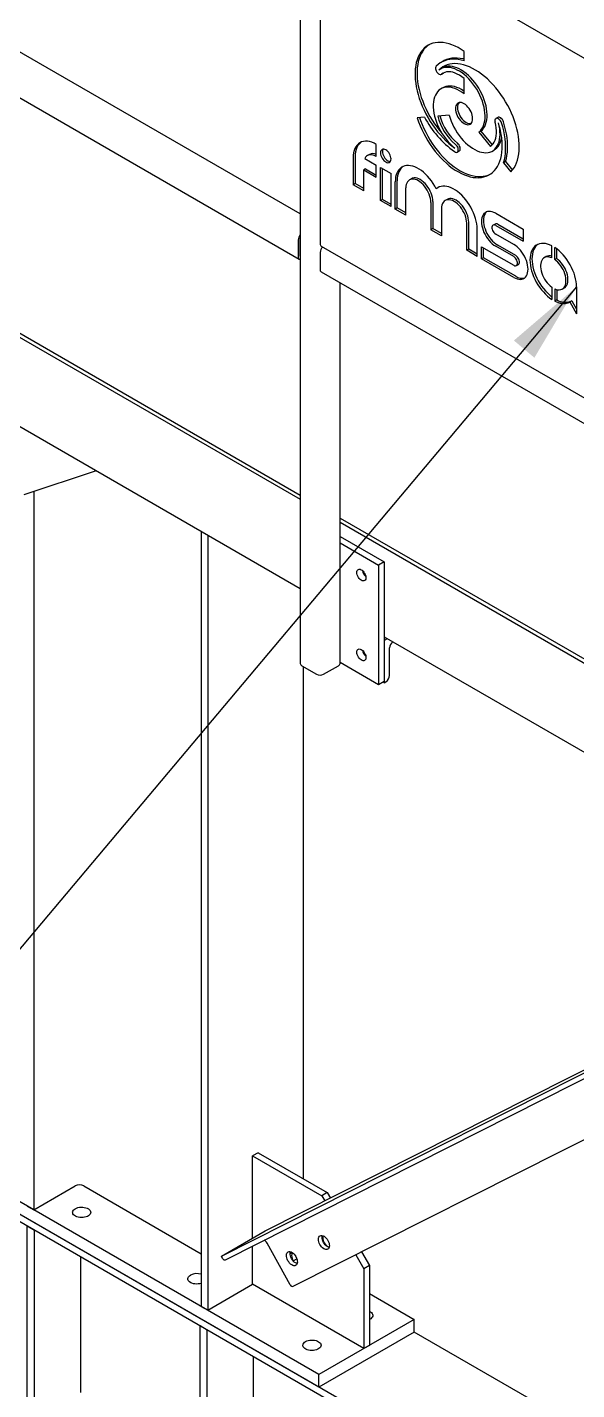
# Model space of a CAD drawing. Header units: millimetres. Extents: x 1293 to 41893, y 1011 to 26911.
# Drawn here: x 34854 to 35529, y 11102 to 12776 of the extents above; entities that cross this region are included whole.
import ezdxf

# ---------------------------------------------------------------- set-up
doc = ezdxf.new("R2010")
doc.units = ezdxf.units.MM
doc.header["$LTSCALE"] = 50
doc.layers.add('CAPA_1', color=7, linetype='Continuous')
doc.layers.add('PASILLOS', color=2, linetype='Continuous')
doc.dimstyles.new('SLDDIMSTYLE4', dxfattribs={"dimtxt": 0.18, "dimasz": 100, "dimexe": 0, "dimexo": 0.0625, "dimgap": 0, "dimtad": 0, "dimtih": 1, "dimtoh": 1, "dimdec": 0, "dimrnd": 1e-09, "dimzin": 0, "dimdsep": 46, "dimtxsty": 'Standard', "dimsah": 1, "dimcen": 0.09, "dimadec": 0, "dimazin": 0, "dimtfac": 100, "dimtdec": 0, "dimtofl": 0, "dimtmove": 0, "dimatfit": 3, "dimfxl": 1, "dimfrac": 2, "dimtolj": 1, "dimtzin": 0, "dimarcsym": 0})

msp = doc.modelspace()

# ---------------------------------------------------------------- linework, layer by layer
at = {"color": 7, "linetype": 'Continuous', "lineweight": 25}
for p, q in [((35748.2901012, 10795.6161414), (31549.3328066, 13219.6225911)), ((35743.9927137, 10788.9713103), (31549.3328066, 13210.496931)), ((34861.6359302, 12205.614882), (34861.6359302, 11323.0258016)), ((35067.4634005, 12156.695663), (35067.4634005, 11204.2041322)), ((35075.3660259, 12152.1335745), (35075.3660259, 11199.6420437)), ((35192.4685657, 11990.673272), (35192.4685657, 11361.3528285)), ((35092.1437565, 11266.0363292), (35901.7798113, 11675.0550511)), ((35097.3558795, 11261.7206747), (35908.1991295, 11671.3492576)), ((35146.0252932, 11297.1414782), (35898.1909809, 11677.1268388)), ((35180.5262054, 11229.1220904), (35968.4673463, 11627.180794)), ((35212.0370387, 11120.7435474), (34717.0622919, 11406.4863865)), ((35212.0370387, 11105.1884449), (34717.0622919, 11390.931284)), ((35137.2848918, 11393.2096854), (35130.5496997, 11389.3215417)), ((35130.5496997, 11288.2076083), (35130.5496997, 11389.3215417)), ((35130.5496997, 11389.3215417), (35215.4025135, 11340.337055)), ((35137.2848918, 11393.2096854), (35222.1377056, 11344.2251987)), ((34861.6359302, 11323.0258016), (34912.4641798, 11352.3683256)), ((34923.2404872, 11352.3683256), (35067.4634005, 11269.1102099)), ((35222.1377056, 11344.2251987), (35215.4025135, 11340.337055)), ((35215.4025135, 11340.337055), (35219.0440605, 11334.0297105)), ((35222.1377056, 11344.2251987), (35225.9963071, 11337.5419047)), ((34853.7333048, 11327.5878902), (34861.6359302, 11323.0258016)), ((34862.7574015, 11297.6976274), (34853.7771454, 11302.8818189)), ((34853.7771454, 11065.1998532), (34853.7771454, 11302.8818189)), ((34862.7574015, 11060.0156617), (34862.7574015, 11297.6976274)), ((35092.1437565, 11266.0363292), (35146.0252932, 11297.1414782)), ((35130.5496997, 11231.4989005), (35130.5496997, 11278.4898068)), ((35176.8494877, 11230.6599431), (35148.4444892, 11282.0492748)), ((35179.1352543, 11270.5549805), (35176.5380272, 11269.0551458)), ((35257.2379418, 11267.8759677), (35267.2207126, 11250.5853016)), ((35264.1901885, 11271.3881619), (35273.9559047, 11254.4734453)), ((34918.9738049, 11265.2445886), (34918.9738049, 11098.6907416)), ((35093.6791618, 11263.2585275), (35092.1437565, 11266.0363292)), ((35180.4378129, 11260.2986953), (35184.8494812, 11262.8454971)), ((35273.9559047, 11254.4734453), (35267.2207126, 11250.5853016)), ((35267.2207126, 11250.5853016), (35267.2207126, 11152.6004042)), ((35273.9559047, 11254.4734453), (35273.9559047, 11156.4885478)), ((35075.3660259, 11199.6420437), (35130.5496997, 11231.4989005)), ((35267.2207126, 11152.6004042), (35130.5496997, 11231.4989005)), ((35273.9559047, 11220.2022615), (35329.1395786, 11188.3454047)), ((35067.4634005, 11204.2041322), (35075.3660259, 11199.6420437)), ((35329.1395786, 11188.3454047), (35212.0370387, 11120.7435474)), ((35329.1395786, 11172.7903022), (35329.1395786, 11188.3454047)), ((35074.8894359, 11175.2364107), (35065.9091798, 11180.4206022)), ((35065.9091798, 10942.7386365), (35065.9091798, 11180.4206022)), ((35074.8894359, 10937.554445), (35074.8894359, 11175.2364107)), ((35329.1395786, 11172.7903022), (35212.0370387, 11105.1884449)), ((35811.9592217, 10894.064455), (35329.1395786, 11172.7903022)), ((35273.9559047, 11156.4885478), (35267.2207126, 11152.6004042)), ((35131.1058392, 11142.7833718), (35131.1058392, 10976.2295248)), ((35212.0370387, 11105.1884449), (35212.0370387, 11120.7435474))]:
    msp.add_line(p, q, dxfattribs=at)
at = {"color": 7, "linetype": 'Continuous', "lineweight": 25, "flags": 128}
for points in [[(34912.7127279, 11324.4032862), (34914.2420555, 11325.1403521), (34915.9747831, 11325.707932), (34917.8552192, 11326.0877833), (34919.8229251, 11326.2676973), (34921.8146572, 11326.2418915), (34923.7663995, 11326.0111952), (34925.6154214, 11325.5830233), (34927.3022938, 11324.9711374), (34928.7727993, 11324.1952042), (34929.9796746, 11323.2801628), (34930.8841298, 11322.2554233), (34931.4570948, 11321.1539218), (34931.6801542, 11320.0110613), (34931.5461386, 11318.8635744), (34931.0593555, 11317.7483422), (34930.2354503, 11316.7012093), (34929.1009041, 11315.7558313), (34927.6921822, 11314.9425934), (34926.054562, 11314.2876339), (34924.240678, 11313.8120035), (34922.30883, 11313.5309896), (34920.321109, 11313.4536241), (34918.3414021, 11313.5823935), (34916.4333387, 11313.9131592), (34914.6582455, 11314.43529), (34913.0731755, 11315.1320043), (34911.7290742, 11315.9809091), (34910.669142, 11316.9547198), (34909.927446, 11318.0221374), (34909.527825, 11319.1488543), (34909.4831232, 11320.2986567), (34909.7947772, 11321.4345892), (34910.4527702, 11322.5201418), (34911.4359539, 11323.5204242), (34912.7127279, 11324.4032862)], [(35222.6901443, 11274.5233718), (35221.6429992, 11274.1992031), (35220.459081, 11274.2077401), (35219.1838871, 11274.5486548), (35217.8664223, 11275.2088459), (35216.5573162, 11276.1629427), (35215.3068769, 11277.3742798), (35214.1631581, 11278.7963063), (35213.1701124, 11280.3743743), (35212.3659018, 11282.0478396), (35211.7814318, 11283.752392), (35211.4391632, 11285.4225264), (35211.3522492, 11286.9940605), (35211.5240298, 11288.406601), (35211.9479037, 11289.605865), (35212.6075815, 11290.5457653), (35213.4777123, 11291.1901821), (35214.5248574, 11291.5143508), (35215.7087756, 11291.5058138), (35216.9839695, 11291.1648991), (35218.3014343, 11290.504708), (35219.6105404, 11289.5506112), (35220.8609797, 11288.339274), (35222.0046984, 11286.9172476), (35222.9977442, 11285.3391796), (35223.8019548, 11283.6657142), (35224.3864248, 11281.9611619), (35224.7286934, 11280.2910275), (35224.8156074, 11278.7194934), (35224.6438268, 11277.3069528), (35224.2199529, 11276.1076889), (35223.5602751, 11275.1677886), (35222.6901443, 11274.5233718)], [(35224.5288787, 11276.87762), (35223.6740151, 11277.1407505), (35222.3565504, 11277.8009417), (35221.0474442, 11278.7550385), (35219.797005, 11279.9663756), (35218.6532862, 11281.388402), (35217.6602404, 11282.96647), (35216.8560299, 11284.6399354), (35216.2715599, 11286.3444878), (35215.9292913, 11288.0146221), (35215.8423772, 11289.5861562), (35216.0141579, 11290.9986968), (35216.129106, 11291.4280297)], [(35216.8804097, 11291.1254102), (35216.6910279, 11290.3875654), (35216.561613, 11288.94495), (35216.6910279, 11287.3529154), (35217.074299, 11285.6726427), (35217.6966976, 11283.9687037), (35218.5343051, 11282.3065799), (35219.5549329, 11280.7501457), (35220.7193587, 11279.3592141), (35221.9828343, 11278.1872378), (35222.8140696, 11277.5779352)], [(35183.379617, 11254.6641505), (35182.332472, 11254.3399818), (35181.1485538, 11254.3485188), (35179.8733598, 11254.6894334), (35178.5558951, 11255.3496246), (35177.2467889, 11256.3037214), (35175.9963496, 11257.5150585), (35174.8526309, 11258.9370849), (35173.8595851, 11260.5151529), (35173.0553746, 11262.1886183), (35172.4709046, 11263.8931707), (35172.1286359, 11265.5633051), (35172.0417219, 11267.1348391), (35172.2135026, 11268.5473797), (35172.6373764, 11269.7466437), (35173.2970543, 11270.686544), (35174.1671851, 11271.3309607), (35175.2143301, 11271.6551294), (35176.3982483, 11271.6465924), (35177.6734423, 11271.3056778), (35178.990907, 11270.6454866), (35180.3000132, 11269.6913898), (35181.5504524, 11268.4800527), (35182.6941712, 11267.0580263), (35183.6872169, 11265.4799583), (35184.4914275, 11263.8064929), (35185.0758975, 11262.1019405), (35185.4181661, 11260.4318062), (35185.5050802, 11258.8602721), (35185.3332995, 11257.4477315), (35184.9094257, 11256.2484675), (35184.2497478, 11255.3085673), (35183.379617, 11254.6641505)], [(35185.2433558, 11257.0127825), (35184.3634879, 11257.2815292), (35183.0460231, 11257.9417203), (35181.736917, 11258.8958171), (35180.4864777, 11260.1071543), (35179.3427589, 11261.5291807), (35178.3497132, 11263.1072487), (35177.5455026, 11264.7807141), (35176.9610326, 11266.4852664), (35176.618764, 11268.1554008), (35176.53185, 11269.7269349), (35176.7036306, 11271.1394755), (35176.7924193, 11271.4818618)], [(35179.3692606, 11270.3185271), (35178.974299, 11269.6235108), (35178.5910279, 11268.3857534), (35178.461613, 11266.9431381), (35178.5910279, 11265.3511035), (35178.974299, 11263.6708307), (35179.5966976, 11261.9668918), (35180.4343051, 11260.3047679), (35180.8010678, 11259.6998778)], [(35067.4634005, 11232.6427285), (35065.6620343, 11232.1711924), (35063.7301862, 11231.8901784), (35061.7424652, 11231.8128129), (35059.7627583, 11231.9415823), (35057.8546949, 11232.272348), (35056.0796018, 11232.7944788), (35054.4945318, 11233.4911931), (35053.1504304, 11234.3400979), (35052.0904982, 11235.3139086), (35051.3488023, 11236.3813262), (35050.9491813, 11237.5080431), (35050.9044794, 11238.6578455), (35051.2161334, 11239.793778), (35051.8741265, 11240.8793306), (35052.8573101, 11241.879613), (35054.1340841, 11242.762475)], [(35273.9559047, 11198.3510547), (35275.2551221, 11197.6519469), (35276.4619974, 11196.7369055), (35277.3664526, 11195.712166), (35277.9394176, 11194.6106644), (35278.162477, 11193.467804), (35278.0284614, 11192.3203171), (35277.5416783, 11191.2050849), (35276.7177731, 11190.157952), (35275.5832269, 11189.212574), (35274.174505, 11188.3993361), (35273.9559047, 11188.2966679)], [(35195.5554403, 11161.1216639), (35197.084768, 11161.8587298), (35198.8174956, 11162.4263096), (35200.6979317, 11162.8061609), (35202.6656376, 11162.986075), (35204.6573697, 11162.9602691), (35206.609112, 11162.7295728), (35208.4581339, 11162.3014009), (35210.1450063, 11161.6895151), (35211.6155118, 11160.9135819), (35212.8223871, 11159.9985404), (35213.7268422, 11158.9738009), (35214.2998073, 11157.8722994), (35214.5228667, 11156.7294389), (35214.3888511, 11155.581952), (35213.9020679, 11154.4667199), (35213.0781628, 11153.4195869), (35211.9436166, 11152.4742089), (35210.5348947, 11151.6609711), (35208.8972745, 11151.0060115), (35207.0833905, 11150.5303812), (35205.1515424, 11150.2493672), (35203.1638214, 11150.1720017), (35201.1841146, 11150.3007711), (35199.2760512, 11150.6315368), (35197.500958, 11151.1536677), (35195.915888, 11151.8503819), (35194.5717866, 11152.6992867), (35193.5118544, 11153.6730974), (35192.7701585, 11154.7405151), (35192.3705375, 11155.8672319), (35192.3258356, 11157.0170343), (35192.6374896, 11158.1529668), (35193.2954827, 11159.2385195), (35194.2786664, 11160.2388018), (35195.5554403, 11161.1216639)]]:
    msp.add_lwpolyline(points, dxfattribs=at)
at = {"color": 7, "linetype": 'Continuous', "lineweight": 25}
for centre, radius, start, end in [((34917.8523335, 11341.9692271), 11.7121069, 62.6096722366, 117.3903277634), ((35140.6002553, 11277.8330307), 8.9055443, 28.2578505906, 61.8821171269), ((35096.3242, 11264.4182202), 2.8880988, 203.6746080219, 290.9294123498), ((35062.062703, 11227.2010661), 17.4648346, 71.9870062475, 116.9990793421), ((35179.494526, 11231.8196359), 2.8880988, 203.6746080216, 290.92941235)]:
    msp.add_arc(centre, radius, start, end, dxfattribs=at)
at = {"layer": 'PASILLOS', "linetype": 'Continuous', "lineweight": 25}
for p, q in [((33781.8285093, 13751.814387), (36620.6340195, 12113.006849)), ((35189.0231554, 12546.7449311), (33807.5060116, 13344.2778023)), ((33783.0907845, 13301.9882445), (35187.7608802, 12491.0894587)), ((33806.2437364, 12999.4816065), (35189.0231554, 12201.2200394)), ((33806.2437364, 12994.297415), (35189.0231554, 12196.0358478)), ((35189.0231554, 12938.0002944), (35189.0231554, 11994.1199429)), ((35213.4388779, 12916.8691131), (35213.4388779, 12510.1207392)), ((33860.4052549, 12853.5154982), (35189.0231554, 12086.5207102)), ((35390.2509334, 12734.7292199), (35390.2509334, 12746.4850105)), ((35363.6035312, 12726.084684), (35361.1880545, 12724.690259)), ((35364.3618531, 12734.3327445), (35361.9463763, 12732.9383195)), ((35362.3202986, 12718.2639353), (35364.7357754, 12719.6583603)), ((35364.7357754, 12719.6583603), (35364.9785568, 12719.8234413)), ((35365.4159785, 12720.1557897), (35364.9785568, 12719.8234413)), ((35390.2509335, 12694.259242), (35390.2509335, 12713.0829942)), ((35364.263828, 12701.7510718), (35361.8483513, 12700.3566468)), ((35341.7172242, 12665.5475718), (35332.8057, 12664.7507473)), ((35371.9729046, 12668.2528856), (35357.9036465, 12666.9948819)), ((35431.7940443, 12665.3008168), (35429.3785675, 12663.9063917)), ((35410.944439, 12648.5439477), (35408.5289623, 12647.1495227)), ((35408.5289623, 12647.1495227), (35422.5166129, 12629.7490182)), ((35410.944439, 12648.5439477), (35424.6550569, 12631.4880694)), ((35282.4365016, 12617.2394216), (35282.4365016, 12632.1493664)), ((35381.9311111, 12622.6457843), (35384.3465878, 12624.0402093)), ((35422.5754756, 12629.7829989), (35422.5166129, 12629.7490182)), ((35422.527741, 12629.7514293), (35422.5166129, 12629.7490182)), ((35424.9714474, 12624.0144178), (35427.3869242, 12625.4088428)), ((35254.0310735, 12615.5964928), (35254.0310735, 12582.4964152)), ((35256.4465503, 12616.9909179), (35256.4465503, 12583.8908402)), ((35268.2930414, 12614.8182064), (35282.4365016, 12606.6533607)), ((35273.8969351, 12619.7186604), (35271.4814583, 12618.3242354)), ((35282.4365016, 12591.7434158), (35282.4365016, 12606.6533607)), ((35441.1737282, 12610.9389994), (35438.7582514, 12609.5445743)), ((35438.7615308, 12609.5567491), (35438.7582514, 12609.5445743)), ((35438.7582514, 12609.5445743), (35447.6961669, 12598.4258925)), ((35441.1770076, 12610.9511741), (35438.7615308, 12609.5567491)), ((35441.1770076, 12610.9511741), (35441.1737282, 12610.9389994)), ((35441.1737282, 12610.9389994), (35449.5563019, 12600.5111574)), ((35269.3579484, 12602.0823539), (35266.9424717, 12600.6879289)), ((35266.9424717, 12575.0428237), (35266.9424717, 12600.6879289)), ((35266.9424717, 12600.6879289), (35282.4365016, 12591.7434158)), ((35269.3579484, 12602.0823539), (35282.4365016, 12594.5322659)), ((35287.6011782, 12603.6718563), (35300.5128698, 12596.2180954)), ((35287.6011782, 12563.1168063), (35287.6011782, 12603.6718563)), ((35290.016655, 12564.5112313), (35290.016655, 12602.2774313)), ((35300.5128698, 12555.6630454), (35300.5128698, 12596.2180954)), ((35325.543408, 12589.9037863), (35323.1279312, 12588.5093612)), ((35256.4465503, 12583.8908402), (35254.0310735, 12582.4964152)), ((35266.9424717, 12575.0428237), (35254.0310735, 12582.4964152)), ((35266.9424717, 12577.8316738), (35256.4465503, 12583.8908402)), ((35305.6775464, 12552.681541), (35305.6775464, 12586.0798175)), ((35308.0930232, 12554.0759661), (35308.0930232, 12587.4742425)), ((35318.589238, 12545.2277801), (35318.589238, 12578.5870742)), ((35358.4479112, 12579.0770744), (35356.0324345, 12577.6826493)), ((35359.1417208, 12579.6152841), (35358.4479112, 12579.0770744)), ((35290.016655, 12564.5112313), (35287.6011782, 12563.1168063)), ((35300.5128698, 12555.6630454), (35287.6011782, 12563.1168063)), ((35300.5128698, 12558.4518955), (35290.016655, 12564.5112313)), ((35349.5764664, 12560.7375105), (35349.5764664, 12527.3392339)), ((35351.9919431, 12562.1319355), (35351.9919431, 12528.733659)), ((35369.4423279, 12564.5614792), (35367.0268512, 12563.1670541)), ((35308.0930232, 12554.0759661), (35305.6775464, 12552.681541)), ((35318.589238, 12545.2277801), (35305.6775464, 12552.681541)), ((35318.589238, 12548.0166302), (35308.0930232, 12554.0759661)), ((35362.4884025, 12553.2836084), (35362.4884025, 12519.8853319)), ((35429.0796204, 12547.4940959), (35462.6168945, 12528.1334396)), ((35351.9919431, 12528.733659), (35349.5764664, 12527.3392339)), ((35362.4884025, 12519.8853319), (35349.5764664, 12527.3392339)), ((35362.4884025, 12522.674182), (35351.9919431, 12528.733659)), ((35393.4756309, 12501.9967857), (35393.4756309, 12535.3560798)), ((35395.8911077, 12503.3912108), (35395.8911077, 12536.7505048)), ((35406.3873225, 12494.5430248), (35406.3873225, 12527.9413013)), ((35428.2314072, 12534.3017602), (35425.8159305, 12532.9073351)), ((35429.0796204, 12532.584151), (35462.6168945, 12513.2234947)), ((35431.4950972, 12533.978576), (35462.6168945, 12516.0123449)), ((35462.6168945, 12528.1334396), (35462.6168945, 12513.2234947)), ((35186.4981096, 12515.03542), (35186.4981096, 12493.8804807)), ((35188.653371, 12516.279626), (35188.653371, 12495.1246866)), ((35214.8541091, 12506.9927435), (35568.4074997, 12302.8907155)), ((35411.5519991, 12506.4714653), (35451.2231715, 12483.569785)), ((35411.5519991, 12491.5615205), (35411.5519991, 12506.4714653)), ((35451.2231715, 12509.1403405), (35429.0796204, 12521.9235404)), ((35451.2231715, 12494.2303956), (35429.0796204, 12507.0135955)), ((35453.6386483, 12495.6248206), (35431.4950972, 12508.4080206)), ((35497.9974811, 12492.6288234), (35497.9974811, 12507.5958819)), ((35213.4388779, 12499.4828455), (35213.4388779, 12478.3279061)), ((35395.8911077, 12503.3912108), (35393.4756309, 12501.9967857)), ((35406.3873225, 12494.5430248), (35393.4756309, 12501.9967857)), ((35406.3873225, 12497.3318749), (35395.8911077, 12503.3912108)), ((35413.9674759, 12492.9559455), (35411.5519991, 12491.5615205)), ((35451.2231715, 12468.6598401), (35411.5519991, 12491.5615205)), ((35413.9674759, 12492.9559455), (35413.9674759, 12505.0770403)), ((35453.6386483, 12470.0542652), (35413.9674759, 12492.9559455)), ((35491.1193553, 12494.2087346), (35488.7038786, 12492.8143095)), ((35501.5612993, 12490.571475), (35501.5612993, 12505.5385334)), ((35503.9767761, 12491.9659), (35501.5612993, 12490.571475)), ((35503.9767761, 12491.9659), (35503.9767761, 12503.8504466)), ((35214.7016486, 12475.5368842), (36394.3287032, 11794.5526807)), ((35454.4868615, 12483.2466009), (35456.9023382, 12484.6410259)), ((35237.8546004, 11994.1199429), (35237.8546004, 12462.1709696)), ((35497.9974811, 12456.6862887), (35497.9974811, 12441.7192303)), ((35510.8549019, 12454.4434542), (35513.2703786, 12455.8378793)), ((35528.3588763, 12457.1302957), (35528.3588763, 12424.1303277)), ((35501.5612993, 12454.6289403), (35501.5612993, 12439.6618819)), ((35503.9767761, 12441.0563069), (35501.5612993, 12439.6618819)), ((35503.9767761, 12453.7785845), (35503.9767761, 12441.0563069)), ((35520.3558388, 12439.056687), (35517.940362, 12437.662262)), ((35522.3977837, 12440.0333966), (35519.9823069, 12438.6389715)), ((35522.3977837, 12440.0333966), (35528.3588763, 12429.7084813)), ((35519.9823069, 12438.6389715), (35528.3588763, 12424.1303277)), ((34938.537075, 12231.1232465), (34849.4001544, 12201.5562346)), ((35237.8546004, 12173.0302462), (36258.1687195, 11584.0154428)), ((35237.8546004, 12167.8460547), (36255.7274189, 11580.2405841)), ((35237.8546004, 12150.3312543), (35292.016119, 12119.0644751)), ((35237.8546004, 12142.554967), (35285.2809269, 12115.1763315)), ((35292.016119, 12119.0644751), (35285.2809269, 12115.1763315)), ((35285.2809269, 12115.1763315), (35285.2809269, 11968.1989854)), ((35292.016119, 12119.0644751), (35292.016119, 11972.087129)), ((35292.016119, 12027.0641379), (36204.1553706, 11500.4973563)), ((35295.9593549, 12024.7877563), (35292.016119, 12022.5113746)), ((35298.7488422, 11979.7327856), (35298.7488422, 12013.4355076)), ((35190.8086325, 11991.631531), (35209.128355, 11981.0557803)), ((35217.7494009, 11981.0557803), (35236.0691234, 11991.631531)), ((35285.2809269, 11968.1989854), (35237.8546004, 11995.5776209)), ((35292.016119, 11972.087129), (35285.2809269, 11968.1989854)), ((35292.0136501, 11970.6596078), (35290.778481, 11971.3726558)), ((35292.0136501, 11972.0857038), (35292.0136501, 11970.6596078)), ((35292.0136501, 11970.6596078), (35294.2587142, 11971.9556557))]:
    msp.add_line(p, q, dxfattribs=at)
at = {"layer": 'PASILLOS', "linetype": 'Continuous', "lineweight": 25, "flags": 128}
for points in [[(35390.2509334, 12746.4850105), (35386.5335049, 12748.9307552), (35382.8070302, 12751.0880757), (35379.088884, 12752.9469138), (35375.3964018, 12754.4986027), (35371.7467998, 12755.7359076), (35368.1570942, 12756.6530597), (35364.6440217, 12757.2457828), (35361.2239619, 12757.5113133), (35357.9128608, 12757.4484132), (35354.7261562, 12757.0573759), (35351.678706, 12756.3400244), (35348.7847188, 12755.2997034), (35346.0576878, 12753.9412634), (35343.5103275, 12752.271038), (35341.1545151, 12750.2968146), (35339.0012343, 12748.027798), (35337.0605247, 12745.4745673), (35335.3414349, 12742.6490269), (35333.85198, 12739.5643507), (35332.5991045, 12736.234921), (35331.58865, 12732.6762611), (35330.8253276, 12728.9049631), (35330.3126964, 12724.9386105), (35330.0531463, 12720.7956962), (35330.0478876, 12716.4955366), (35330.2969448, 12712.0581809), (35330.7991567, 12707.504318), (35331.5521817, 12702.8551803), (35332.5525088, 12698.1324441), (35333.7954742, 12693.3581291), (35335.2752824, 12688.5544952), (35336.985034, 12683.7439392), (35338.9167573, 12678.9488902), (35341.0614458, 12674.1917049), (35343.4090998, 12669.4945635), (35345.9487736, 12664.8793663), (35348.6686259, 12660.3676313), (35351.5559757, 12655.9803945), (35354.5973608, 12651.7381111), (35357.7786007, 12647.6605606), (35361.0848632, 12643.7667544), (35364.5007328, 12640.0748473), (35368.0102832, 12636.6020527), (35371.5971513, 12633.3645622), (35375.2446135, 12630.3774706), (35378.9356635, 12627.6547051)], [(35347.2329659, 12754.5761679), (35345.9258043, 12753.6654631), (35343.5699918, 12751.6912397), (35341.416711, 12749.4222231), (35339.4760015, 12746.8689924), (35337.7569116, 12744.0434519), (35336.2674567, 12740.9587758), (35335.0145813, 12737.6293461), (35334.0041268, 12734.0706862), (35333.2408044, 12730.2993881), (35332.7281731, 12726.3330355), (35332.4686231, 12722.1901213), (35332.4633644, 12717.8899617), (35332.7124216, 12713.4526059), (35333.2146335, 12708.8987431), (35333.9676584, 12704.2496054), (35334.9679856, 12699.5268692), (35336.2109509, 12694.7525541), (35337.6907592, 12689.9489202), (35339.4005108, 12685.1383643), (35341.3322341, 12680.3433153), (35343.4769225, 12675.58613), (35345.8245766, 12670.8889886), (35348.3642503, 12666.2737913), (35351.0841027, 12661.7620564), (35353.9714525, 12657.3748196), (35357.0128375, 12653.1325361), (35360.1940775, 12649.0549857), (35363.3363315, 12645.3466456)], [(35355.9214059, 12728.2639065), (35355.4059151, 12727.4708031), (35355.1460959, 12726.4150023), (35355.1588463, 12725.1651708), (35355.4433371, 12723.802595), (35355.9810657, 12722.4158937), (35356.7370593, 12721.0952548), (35357.6621499, 12719.9265697), (35358.6961716, 12718.985847), (35359.771874, 12718.3342693), (35360.8192959, 12718.0142137), (35361.7703153, 12718.0464959), (35362.56308, 12718.4290162)], [(35390.2509334, 12734.7292199), (35386.5546515, 12735.7270047), (35382.9301597, 12736.4082122), (35379.3927983, 12736.7699591), (35375.9575389, 12736.8107144), (35372.638921, 12736.5303056), (35369.4509904, 12735.9299195), (35366.4072397, 12735.0120972), (35363.5205513, 12733.7807233), (35360.8031429, 12732.2410095), (35358.2665158, 12730.3994725), (35355.9214059, 12728.2639065)], [(35447.6961669, 12598.4258925), (35449.7796581, 12600.7908892), (35451.6474496, 12603.4362764), (35453.2908328, 12606.3497201), (35454.7021457, 12609.5176366), (35455.8748079, 12612.9252555), (35456.803352, 12616.556689), (35457.4834487, 12620.3950056), (35457.911927, 12624.4223093), (35458.0867893, 12628.619823), (35458.0072201, 12632.9679759), (35457.6735906, 12637.4464949), (35457.0874561, 12642.0344992), (35456.2515496, 12646.7105973), (35455.1697685, 12651.452987), (35453.8471565, 12656.2395573), (35452.2898802, 12661.0479908), (35450.5052003, 12665.8558685), (35448.501438, 12670.6407737), (35446.2879356, 12675.3803971), (35443.8750134, 12680.0526404), (35441.2739218, 12684.6357193), (35438.4967881, 12689.1082656), (35435.5565606, 12693.449426), (35432.4669481, 12697.6389601), (35429.2423557, 12701.6573343), (35425.897818, 12705.4858132), (35422.4489287, 12709.1065466), (35418.9117682, 12712.5026529), (35415.3028283, 12715.658298), (35411.6389356, 12718.5587688), (35407.9371729, 12721.1905419), (35404.2147994, 12723.5413468), (35400.4891706, 12725.600223), (35396.7776571, 12727.3575711), (35393.0975637, 12728.8051974), (35389.4660486, 12729.9363524), (35385.9000437, 12730.7457623), (35382.4161754, 12731.2296531), (35379.030687, 12731.3857688), (35375.7593633, 12731.2133814), (35372.6174566, 12730.7132947), (35369.619616, 12729.8878403), (35366.7798188, 12728.740867), (35364.1113055, 12727.2777223), (35361.6265178, 12725.5052282), (35359.3370411, 12723.4316488)], [(35408.5289623, 12647.1495227), (35410.2884701, 12648.7761455), (35411.8357792, 12650.6967611), (35413.1584315, 12652.8959059), (35414.2457779, 12655.3558735), (35415.0890636, 12658.0568579), (35415.681499, 12660.9771122), (35416.0183142, 12664.0931244), (35416.0967973, 12667.379806), (35415.9163165, 12670.8106947), (35415.4783248, 12674.3581669), (35414.7863487, 12677.9936606), (35413.8459596, 12681.6879048), (35412.6647289, 12685.4111557), (35411.2521673, 12689.1334358), (35409.6196478, 12692.8247756), (35407.7803146, 12696.4554545), (35405.7489768, 12699.9962404), (35403.5419896, 12703.418625), (35401.1771223, 12706.6950534), (35398.6734156, 12709.7991455), (35396.0510277, 12712.7059092), (35393.3310725, 12715.3919407), (35390.5354497, 12717.8356139), (35387.6866678, 12720.0172536), (35384.8076636, 12721.9192946), (35381.9216171, 12723.5264228), (35379.0517651, 12724.8256985), (35376.221214, 12725.8066608), (35373.4527536, 12726.4614114), (35370.7686741, 12726.7846787), (35368.1905859, 12726.77386), (35365.7392465, 12726.4290424), (35363.4343924, 12725.7530021), (35361.2945811, 12724.7511822), (35359.3370411, 12723.4316488)], [(35366.1562714, 12728.4350808), (35364.0419946, 12726.8996532), (35362.2113515, 12725.2809957)], [(35410.944439, 12648.5439477), (35412.7039469, 12650.1705706), (35414.251256, 12652.0911862), (35415.5739083, 12654.2903309), (35416.6612547, 12656.7502986), (35417.5045404, 12659.451283), (35418.0969758, 12662.3715373), (35418.433791, 12665.4875494), (35418.5122741, 12668.774231), (35418.3317932, 12672.2051197), (35417.8938015, 12675.752592), (35417.2018254, 12679.3880856), (35416.2614363, 12683.0823299), (35415.0802057, 12686.8055807), (35413.6676441, 12690.5278609), (35412.0351246, 12694.2192006), (35410.1957913, 12697.8498795), (35408.1644535, 12701.3906655), (35405.9574663, 12704.8130501), (35403.5925991, 12708.0894784), (35401.0888923, 12711.1935706), (35398.4665044, 12714.1003342), (35395.7465493, 12716.7863658), (35392.9509264, 12719.2300389), (35390.1021446, 12721.4116787), (35387.2231403, 12723.3137197), (35384.3370939, 12724.9208479), (35381.4672419, 12726.2201236), (35378.6366908, 12727.2010858), (35375.8682304, 12727.8558364), (35373.1841508, 12728.1791038), (35370.6060627, 12728.1682851), (35368.1547232, 12727.8234675), (35365.8498692, 12727.1474272), (35363.7100579, 12726.1456073), (35363.6035312, 12726.084684)], [(35390.2509334, 12736.8094513), (35388.9701283, 12737.1214298), (35385.3456365, 12737.8026372), (35381.8082751, 12738.1643841), (35378.3730157, 12738.2051394), (35375.0543978, 12737.9247307), (35371.8664671, 12737.3243446), (35368.8227164, 12736.4065223), (35365.936028, 12735.1751484), (35364.3618531, 12734.3327445)], [(35390.2509335, 12713.0829942), (35387.5052703, 12715.2387296), (35384.7240164, 12717.0960894), (35381.9348815, 12718.6365687), (35379.1656541, 12719.8448194), (35376.4439241, 12720.7088038), (35373.7968084, 12721.2199138), (35371.2506802, 12721.3730572), (35368.830907, 12721.1667083), (35366.5615971, 12720.602923), (35364.4653598, 12719.6873182), (35362.56308, 12718.4290162)], [(35390.2509335, 12694.259242), (35387.3895131, 12696.3495255), (35384.5055792, 12698.1548489), (35381.6223517, 12699.6606769), (35378.7630444, 12700.8548854), (35375.9506789, 12701.7278594), (35373.2078987, 12702.2725702), (35370.5567871, 12702.4846321), (35368.0186892, 12702.3623377), (35365.6140403, 12701.9066717), (35363.3622012, 12701.1213028), (35361.2813025, 12700.0125543), (35359.3880982, 12698.5893533), (35357.6978313, 12696.8631584), (35356.224111, 12694.8478681), (35354.9788027, 12692.5597082), (35353.9719329, 12690.0171017), (35353.2116083, 12687.2405201), (35352.7039506, 12684.2523189), (35352.4530472, 12681.0765572), (35352.4609183, 12677.7388045), (35352.7275003, 12674.2659343), (35353.250647, 12670.6859082), (35354.0261463, 12667.0275505), (35355.0477544, 12663.320316), (35356.3072458, 12659.5940533), (35357.7944799, 12655.878764), (35359.4974823, 12652.2043615), (35361.4025414, 12648.6004298), (35363.4943189, 12645.0959858), (35365.755973, 12641.7192452), (35368.1692941, 12638.4973954), (35370.7148517, 12635.4563769), (35373.3721504, 12632.6206743), (35376.1197951, 12630.0131188), (35378.9356635, 12627.6547051)], [(35390.2509335, 12697.4379661), (35389.8049899, 12697.7439505), (35386.921056, 12699.5492739), (35384.0378284, 12701.0551019), (35381.1785212, 12702.2493105), (35378.3661557, 12703.1222845), (35375.6233755, 12703.6669953), (35372.9722639, 12703.8790572), (35370.434166, 12703.7567628), (35368.0295171, 12703.3010968), (35365.777678, 12702.5157279), (35364.263828, 12701.7510718)], [(35400.7683981, 12663.9025922), (35400.6384753, 12665.8839073), (35400.2519061, 12667.9664416), (35399.618209, 12670.0989161), (35398.7529879, 12672.2288222), (35397.6775472, 12674.3037145), (35396.4183681, 12676.2725024), (35395.0064555, 12678.0867076), (35393.4765755, 12679.7016585), (35391.8663987, 12681.0775896), (35390.2155732, 12682.1806209), (35388.5647477, 12682.9835922), (35386.954571, 12683.4667315), (35385.424691, 12683.6181425), (35384.0127784, 12683.4340968), (35382.7535992, 12682.9191264), (35381.6781586, 12682.0859114), (35380.8129374, 12680.9549683), (35380.1792404, 12679.5541449), (35379.7926712, 12677.9179339), (35379.6627484, 12676.0866244), (35379.7926712, 12674.1053092), (35380.1792404, 12672.0227749), (35380.8129374, 12669.8903004), (35381.6781586, 12667.7603943), (35382.7535992, 12665.685502), (35384.0127784, 12663.7167142), (35385.424691, 12661.9025089), (35386.954571, 12660.287558), (35388.5647477, 12658.9116269), (35390.2155732, 12657.8085956), (35391.8663987, 12657.0056244), (35393.4765755, 12656.522485), (35395.0064555, 12656.3710741), (35396.4183681, 12656.5551197), (35397.6775472, 12657.0700902), (35398.7529879, 12657.9033052), (35399.618209, 12659.0342482), (35400.2519061, 12660.4350716), (35400.6384753, 12662.0712826), (35400.7683981, 12663.9025922)], [(35384.0603062, 12683.4463022), (35383.2284142, 12682.3493934), (35382.5947172, 12680.94857), (35382.2081479, 12679.312359), (35382.0782251, 12677.4810494), (35382.2081479, 12675.4997342), (35382.5947172, 12673.4171999), (35383.2284142, 12671.2847255), (35384.0936353, 12669.1548194), (35385.169076, 12667.0799271), (35386.4282552, 12665.1111392), (35387.8401678, 12663.296934), (35389.3700478, 12661.6819831), (35390.9802245, 12660.306052), (35392.63105, 12659.2030207), (35394.2818755, 12658.4000494), (35395.8920522, 12657.9169101), (35397.4219322, 12657.7654991), (35398.786317, 12657.9373394)], [(35332.8057, 12664.7507473), (35334.4396374, 12659.940006), (35336.2983206, 12655.1372982), (35338.3730835, 12650.3650164), (35340.6542529, 12645.645411), (35343.1311926, 12641.0004872), (35345.7923542, 12636.4519016), (35348.62533, 12632.020862), (35351.6169114, 12627.7280277), (35354.7531503, 12623.5934141), (35358.019424, 12619.6362985), (35361.4005038, 12615.875131), (35364.8806254, 12612.3274477), (35368.4435629, 12609.0097896), (35372.0727043, 12605.9376252), (35375.7511288, 12603.1252784), (35379.4616859, 12600.5858615), (35383.1870753, 12598.3312145), (35386.9099275, 12596.3718497), (35390.6128848, 12594.7169024), (35394.2786824, 12593.3740889), (35397.8902285, 12592.3496698), (35401.4306846, 12591.6484217), (35404.8835433, 12591.2736139), (35408.2327059, 12591.226994), (35411.462557, 12591.5087794), (35414.5580375, 12592.1176562), (35417.5047149, 12593.0507857), (35420.2888505, 12594.3038171), (35422.8974632, 12595.8709082), (35425.3183905, 12597.7447524), (35427.540345, 12599.9166132), (35429.5529669, 12602.3763642), (35431.3468724, 12605.112537), (35432.9136975, 12608.1123743), (35434.2461369, 12611.3618894), (35435.3379782, 12614.8459316), (35436.1841307, 12618.5482566), (35436.7806492, 12622.4516027), (35437.1247526, 12626.5377704), (35437.2148364, 12630.7877083), (35437.0504806, 12635.1816012), (35436.6324516, 12639.6989626), (35435.9626983, 12644.3187307), (35435.0443435, 12649.0193658), (35433.881669, 12653.7789515), (35432.4800957, 12658.5752964)], [(35335.5895829, 12664.9996683), (35336.8551141, 12661.334431), (35338.7137973, 12656.5317233), (35340.7885603, 12651.7594414), (35343.0697296, 12647.0398361), (35345.5466694, 12642.3949123), (35348.2078309, 12637.8463267), (35351.0408067, 12633.415287), (35354.0323882, 12629.1224528), (35357.168627, 12624.9878391), (35360.4349008, 12621.0307236), (35363.8159806, 12617.269556), (35367.2961022, 12613.7218727), (35370.8590397, 12610.4042147), (35374.4881811, 12607.3320503), (35378.1666056, 12604.5197034), (35381.8771627, 12601.9802866), (35385.6025521, 12599.7256396), (35389.3254043, 12597.7662747), (35393.0283616, 12596.1113275), (35396.6941591, 12594.7685139), (35400.3057053, 12593.7440949), (35403.8461614, 12593.0428467), (35407.2990201, 12592.6680389), (35410.6481827, 12592.621419), (35413.8780338, 12592.9032044), (35416.9735143, 12593.5120813), (35419.9201917, 12594.4452108), (35422.4187073, 12595.5511368)], [(35371.9729046, 12668.2528856), (35373.0748172, 12664.5359793), (35374.4114419, 12660.8100403), (35375.9720172, 12657.1050675), (35377.7439781, 12653.4508913), (35379.7130578, 12649.876933), (35381.8634026, 12646.4119678), (35384.1776991, 12643.0838938), (35386.6373138, 12639.9195066), (35389.2224436, 12636.9442839), (35391.9122744, 12634.1821805), (35394.6851492, 12631.6554354), (35397.5187426, 12629.3843922), (35400.3902401, 12627.3873362), (35403.276522, 12625.6803464), (35406.1543498, 12624.2771665), (35409.0005529, 12623.1890941), (35411.7922153, 12622.4248898), (35414.5068602, 12621.9907064), (35417.1226308, 12621.8900397), (35419.6184665, 12622.1237003), (35421.9742724, 12622.6898068), (35424.1710808, 12623.5838014), (35426.1912043, 12624.7984859), (35428.0183782, 12626.3240807), (35429.637891, 12628.1483024), (35431.0367034, 12630.2564635), (35432.2035529, 12632.6315903), (35433.1290449, 12635.2545597), (35433.8057278, 12638.1042531), (35434.2281533, 12641.1577264), (35434.3929203, 12644.3903949), (35434.2987022, 12647.776231), (35433.9462576, 12651.2879739), (35433.3384241, 12654.8973492), (35432.4800957, 12658.5752964)], [(35422.527741, 12629.7514293), (35424.3285727, 12631.1722942), (35425.9080215, 12632.9160143), (35427.2503513, 12634.9652168), (35428.3421882, 12637.2994854), (35429.1726542, 12639.8955634), (35429.7334754, 12642.7275861), (35430.0190641, 12645.7673378), (35430.0265752, 12648.9845331), (35429.7559337, 12652.347119), (35429.2098361, 12655.8215938), (35428.3937232, 12659.3733409)], [(35436.2148665, 12658.4999582), (35435.6546389, 12659.8842344), (35434.880254, 12661.1940062), (35433.9420761, 12662.344089), (35432.9011223, 12663.259684), (35431.8250939, 12663.881243), (35430.7839732, 12664.1683411), (35429.8454724, 12664.1023062), (35429.0706296, 12663.687433), (35428.5098387, 12662.950704), (35428.1995723, 12661.9400342), (35428.1600094, 12660.7211555), (35428.3937232, 12659.3733409)], [(35438.6303433, 12659.8943832), (35438.0701156, 12661.2786595), (35437.2957307, 12662.5884313), (35436.3575529, 12663.7385141), (35435.3165991, 12664.6541091), (35434.2405706, 12665.2756681), (35433.1994499, 12665.5627662), (35432.2609492, 12665.4967313), (35431.7940443, 12665.3008168)], [(35438.7615308, 12609.5567491), (35439.757693, 12613.2461757), (35440.5116208, 12617.1412141), (35441.0201235, 12621.225379), (35441.2810489, 12625.4813843), (35441.2932924, 12629.891217), (35441.0568025, 12634.4362127), (35440.5725799, 12639.0971352), (35439.8426741, 12643.8542574), (35438.8701743, 12648.6874452), (35437.6591967, 12653.5762426), (35436.2148665, 12658.4999582)], [(35441.1770076, 12610.9511741), (35442.1731697, 12614.6406007), (35442.9270976, 12618.5356392), (35443.4356003, 12622.619804), (35443.6965256, 12626.8758094), (35443.7087692, 12631.285642), (35443.4722792, 12635.8306378), (35442.9880566, 12640.4915602), (35442.2581508, 12645.2486824), (35441.2856511, 12650.0818703), (35440.0746735, 12654.9706677), (35438.6303433, 12659.8943832)], [(35427.3869242, 12625.4088428), (35428.6066811, 12626.192911), (35430.4338549, 12627.7185057), (35432.0533677, 12629.5427274), (35433.4521801, 12631.6508885), (35434.6190297, 12634.0260153), (35435.5445217, 12636.6489847), (35436.2212046, 12639.4986781), (35436.466119, 12641.0134471)], [(35282.4365016, 12632.1493664), (35279.6442231, 12633.6024498), (35276.8789916, 12634.7237286), (35274.1675918, 12635.5023419), (35271.5362874, 12635.9307477), (35269.0105659, 12636.0047965), (35266.6148923, 12635.7237708), (35264.3724718, 12635.0903929), (35262.3050253, 12634.1107978), (35260.4325787, 12632.7944742), (35258.7732691, 12631.1541725), (35257.3431691, 12629.205781), (35256.1561311, 12626.9681726), (35255.2236532, 12624.4630215), (35254.5547676, 12621.7145933), (35254.1559534, 12618.7495101), (35254.0310735, 12615.5964928)], [(35263.5963279, 12634.7724654), (35262.8480555, 12634.1888993), (35261.1887459, 12632.5485975), (35259.7586459, 12630.6002061), (35258.5716079, 12628.3625977), (35257.63913, 12625.8574465), (35256.9702444, 12623.1090183), (35256.5714301, 12620.1439352), (35256.4465503, 12616.9909179)], [(35300.5128698, 12614.2591287), (35300.3888225, 12615.7851327), (35300.0214478, 12617.3957151), (35299.4248636, 12619.0289821), (35298.6219963, 12620.6221683), (35297.6436998, 12622.1140484), (35296.5275692, 12623.4472902), (35295.316497, 12624.5706581), (35294.057024, 12625.4409816), (35292.797551, 12626.0248147), (35291.5864788, 12626.299721), (35290.4703483, 12626.2551361), (35289.4920517, 12625.8927732), (35288.6891844, 12625.2265578), (35288.0926002, 12624.2820922), (35287.7252255, 12623.0956717), (35287.6011782, 12621.7128896), (35287.7252255, 12620.1868857), (35288.0926002, 12618.5763033), (35288.6891844, 12616.9430363), (35289.4920517, 12615.3498501), (35290.4703483, 12613.85797), (35291.5864788, 12612.5247281), (35292.797551, 12611.4013603), (35294.057024, 12610.5310368), (35295.316497, 12609.9472037), (35296.5275692, 12609.6722973), (35297.6436998, 12609.7168823), (35298.6219963, 12610.0792452), (35299.4248636, 12610.7454606), (35300.0214478, 12611.6899262), (35300.3888225, 12612.8763467), (35300.5128698, 12614.2591287)], [(35290.8627824, 12626.3085009), (35290.508077, 12625.6765173), (35290.1407022, 12624.4900967), (35290.016655, 12623.1073147), (35290.1407022, 12621.5813108), (35290.508077, 12619.9707284), (35291.1046612, 12618.3374613), (35291.9075284, 12616.7442751), (35292.885825, 12615.252395), (35294.0019555, 12613.9191532), (35295.2130277, 12612.7957853), (35296.4725008, 12611.9254618), (35297.7319738, 12611.3416287), (35298.943046, 12611.0667224), (35299.6667423, 12611.0579426)], [(35378.5104473, 12623.2199601), (35379.5861658, 12622.6287873), (35380.6203699, 12622.3748163), (35381.5457973, 12622.474565), (35382.3022602, 12622.9215458), (35382.8405602, 12623.6866881), (35383.1256872, 12624.7202289), (35383.1390974, 12625.9549489), (35382.8799185, 12627.3105447), (35382.365007, 12628.6988515), (35381.6278515, 12630.0295769), (35380.7163949, 12631.2161735), (35379.6899165, 12632.1814677)], [(35384.3465878, 12624.0402093), (35384.717737, 12624.3159708), (35385.2560369, 12625.0811132), (35385.541164, 12626.114654), (35385.5545742, 12627.349374), (35385.2953953, 12628.7049698), (35384.7804837, 12630.0932766), (35384.0433282, 12631.4240019), (35383.1318717, 12632.6105985), (35382.1053932, 12633.5758927)], [(35282.4365016, 12617.2394216), (35280.4618036, 12618.2334841), (35278.5193124, 12618.9195209), (35276.6407096, 12619.2863429), (35274.8566346, 12619.3279675), (35273.1961852, 12619.0437156), (35271.686443, 12618.4382234), (35270.3520315, 12617.5213663), (35269.2147145, 12616.3080979), (35268.2930414, 12614.8182064)], [(35356.0324345, 12577.6826493), (35354.2390204, 12581.0098957), (35352.2668586, 12584.2353592), (35350.1334385, 12587.3304359), (35347.8576797, 12590.2676779), (35345.4597641, 12593.0210373), (35342.9609569, 12595.5660968), (35340.3834179, 12597.8802861), (35337.7500054, 12599.9430827), (35335.084073, 12601.7361932), (35332.4092625, 12603.2437159), (35329.7492949, 12604.452282), (35327.1277593, 12605.3511735), (35324.5679038, 12605.932419), (35322.0924299, 12606.1908638), (35319.7232905, 12606.1242159), (35317.4814956, 12605.7330665), (35315.386926, 12605.0208843), (35313.4581565, 12603.9939851), (35311.7122921, 12602.6614757), (35310.1648153, 12601.0351729), (35308.8294494, 12599.1294992), (35307.7180368, 12596.9613545), (35306.8404337, 12594.5499662), (35306.2044229, 12591.9167192), (35305.8156445, 12589.0849654), (35305.6775464, 12586.0798175)], [(35315.2428008, 12604.9575912), (35314.1277688, 12604.0559007), (35312.580292, 12602.4295979), (35311.2449262, 12600.5239242), (35310.1335136, 12598.3557795), (35309.2559105, 12595.9443912), (35308.6198996, 12593.3111442), (35308.2311213, 12590.4793904), (35308.0930232, 12587.4742425)], [(35351.9919431, 12562.1319355), (35351.8438363, 12564.5407484), (35351.4355784, 12567.0578284), (35350.7740907, 12569.6405033), (35349.8705873, 12572.2449888), (35348.7403854, 12574.8271311), (35347.4026454, 12577.343155), (35345.8800461, 12579.7504061), (35344.1984001, 12582.0080742), (35342.3862165, 12584.077885), (35340.4742174, 12585.9247488), (35338.4948168, 12587.5173557), (35336.4815718, 12588.8287061), (35334.468613, 12589.8365687), (35332.4900661, 12590.523857), (35330.5794735, 12590.8789196), (35328.7692257, 12590.8957369), (35327.0900118, 12590.5740238), (35325.5702996, 12589.9192345), (35325.543408, 12589.9037863)], [(35349.5764664, 12560.7375105), (35349.4283596, 12563.1463234), (35349.0201017, 12565.6634033), (35348.3586139, 12568.2460782), (35347.4551105, 12570.8505638), (35346.3249086, 12573.4327061), (35344.9871687, 12575.9487299), (35343.4645693, 12578.355981), (35341.7829233, 12580.6136491), (35339.9707398, 12582.6834599), (35338.0587406, 12584.5303237), (35336.0793401, 12586.1229306), (35334.0660951, 12587.434281), (35332.0531362, 12588.4421436), (35330.0745893, 12589.129432), (35328.1639967, 12589.4844945), (35326.3537489, 12589.5013118), (35324.674535, 12589.1795988), (35323.1548229, 12588.5248094), (35321.8203762, 12587.5480444), (35320.693818, 12586.2658629), (35319.7942468, 12584.7000019), (35319.1369132, 12582.8770073), (35318.7329608, 12580.8277845), (35318.589238, 12578.5870742)], [(35406.3873225, 12527.9413013), (35406.2492244, 12531.1058939), (35405.860446, 12534.3865215), (35405.2244352, 12537.7540911), (35404.3468321, 12541.1787383), (35403.2354195, 12544.6300927), (35401.9000536, 12548.077547), (35400.3525768, 12551.4905285), (35398.6067124, 12554.8387702), (35396.677943, 12558.0925791), (35394.5833733, 12561.2231), (35392.3415784, 12564.2025707), (35389.972439, 12567.0045686), (35387.4969651, 12569.6042452), (35384.9371096, 12571.9785459), (35382.315574, 12574.1064151), (35379.6556064, 12575.9689822), (35376.9807959, 12577.5497298), (35374.3148635, 12578.8346394), (35371.681451, 12579.8123162), (35369.103912, 12580.47409), (35366.6051048, 12580.814092), (35364.2071892, 12580.829307), (35361.9314304, 12580.5196001), (35359.7980103, 12579.8877179), (35357.8258485, 12578.9392639), (35356.0324345, 12577.6826493)], [(35393.4756309, 12535.3560798), (35393.3319081, 12537.762729), (35392.9279557, 12540.2783452), (35392.2706221, 12542.860281), (35391.3710509, 12545.4647649), (35390.2444927, 12548.0476428), (35388.910046, 12550.5651271), (35387.3903339, 12552.9745387), (35385.71112, 12555.2350309), (35383.9008722, 12557.3082812), (35381.9902796, 12559.1591419), (35380.0117327, 12560.7562352), (35377.9987739, 12562.0724854), (35375.9855288, 12563.0855782), (35374.0061283, 12563.7783385), (35372.0941291, 12564.139022), (35370.2819456, 12564.1615138), (35368.6002996, 12563.8454328), (35367.0777003, 12563.1961375), (35365.7399603, 12562.2246354), (35364.6097584, 12560.9473964), (35363.706255, 12559.3860736), (35363.0447673, 12557.5671362), (35362.6365093, 12555.5214208), (35362.4884025, 12553.2836084)], [(35395.8911077, 12536.7505048), (35395.7473848, 12539.157154), (35395.3434325, 12541.6727702), (35394.6860988, 12544.2547061), (35393.7865276, 12546.85919), (35392.6599694, 12549.4420679), (35391.3255228, 12551.9595522), (35389.8058106, 12554.3689638), (35388.1265968, 12556.6294559), (35386.3163489, 12558.7027063), (35384.4057564, 12560.5535669), (35382.4272095, 12562.1506602), (35380.4142506, 12563.4669105), (35378.4010056, 12564.4800033), (35376.4216051, 12565.1727636), (35374.5096059, 12565.533447), (35372.6974223, 12565.5559389), (35371.0157763, 12565.2398579), (35369.493177, 12564.5905625), (35369.4423279, 12564.5614792)], [(35429.0796204, 12547.4940959), (35426.9668992, 12548.5661697), (35424.8849861, 12549.3274618), (35422.8642403, 12549.766871), (35420.9341287, 12549.8779895), (35419.1227967, 12549.659197), (35417.4566576, 12549.1136841), (35415.9600075, 12548.2494055), (35414.6546709, 12547.0789644), (35413.5596825, 12545.6194284), (35412.6910098, 12543.8920808), (35412.0613199, 12541.9221104), (35411.6797952, 12539.7382435), (35411.5519991, 12537.3723261), (35411.6797952, 12534.8588584), (35412.0613199, 12532.2344925), (35412.6910098, 12529.5374976), (35413.5596825, 12526.8072019), (35414.6546709, 12524.0834192), (35415.9600075, 12521.4058685), (35417.4566576, 12518.8135945), (35419.1227967, 12516.3443984), (35420.9341287, 12514.0342865), (35422.8642403, 12511.9169456), (35424.8849861, 12510.0232513), (35426.9668992, 12508.3808178), (35429.0796204, 12507.0135955)], [(35417.9534368, 12549.3163527), (35417.0701476, 12548.4733895), (35415.9751593, 12547.0138535), (35415.1064866, 12545.2865059), (35414.4767967, 12543.3165354), (35414.095272, 12541.1326686), (35413.9674759, 12538.7667512), (35414.095272, 12536.2532835), (35414.4767967, 12533.6289176), (35415.1064866, 12530.9319226), (35415.9751593, 12528.2016269), (35417.0701476, 12525.4778443), (35418.3754842, 12522.8002936), (35419.8721344, 12520.2080196), (35421.5382734, 12517.7388234), (35423.3496054, 12515.4287116), (35425.279717, 12513.3113707), (35427.3004629, 12511.4176763), (35429.3823759, 12509.7752428), (35431.4950972, 12508.4080206)], [(35429.0796204, 12532.584151), (35427.9749561, 12533.0669711), (35426.9344909, 12533.2119535), (35426.0186928, 12533.0106724), (35425.2807847, 12532.4748254), (35424.7636512, 12531.635554), (35424.497346, 12530.5416337), (35424.497346, 12529.2566391), (35424.7636512, 12527.8552494), (35425.2807847, 12526.4189083), (35426.0186928, 12525.0310908), (35426.9344909, 12523.7724516), (35427.9749561, 12522.7161385), (35429.0796204, 12521.9235404)], [(35451.2231715, 12468.6598401), (35453.3358928, 12467.5877663), (35455.4178059, 12466.8264741), (35457.4385517, 12466.387065), (35459.3686633, 12466.2759465), (35461.1799953, 12466.4947389), (35462.8461344, 12467.0402518), (35464.3427845, 12467.9045304), (35465.6481211, 12469.0749716), (35466.7431094, 12470.5345076), (35467.6117822, 12472.2618551), (35468.241472, 12474.2318256), (35468.6229967, 12476.4156924), (35468.7507928, 12478.7816099), (35468.6229967, 12481.2950775), (35468.241472, 12483.9194434), (35467.6117822, 12486.6164384), (35466.7431094, 12489.3467341), (35465.6481211, 12492.0705167), (35464.3427845, 12494.7480674), (35462.8461344, 12497.3403414), (35461.1799953, 12499.8095376), (35459.3686633, 12502.1196494), (35457.4385517, 12504.2369903), (35455.4178059, 12506.1306847), (35453.3358928, 12507.7731182), (35451.2231715, 12509.1403405)], [(35497.9974811, 12507.5958819), (35495.3202748, 12508.8014314), (35492.6826711, 12509.6946039), (35490.1080953, 12510.2674669), (35487.6194129, 12510.5149326), (35485.2387266, 12510.4348032), (35482.9871798, 12510.0277905), (35480.8847693, 12509.297509), (35478.9501671, 12508.2504448), (35477.2005549, 12506.895897), (35475.6514714, 12505.2458958), (35474.3166746, 12503.3150953), (35473.2080191, 12501.1206434), (35472.3353513, 12498.6820296), (35471.7064214, 12496.020912), (35471.3268152, 12493.1609247), (35471.1999041, 12490.127468), (35471.3268152, 12486.9474829), (35471.7064214, 12483.6492116), (35472.3353513, 12480.261947), (35473.2080191, 12476.8157724), (35474.3166746, 12473.3412941), (35475.6514714, 12469.86937), (35477.2005549, 12466.4308351), (35478.9501671, 12463.0562281), (35480.8847693, 12459.7755196), (35482.9871798, 12456.6178467), (35485.2387266, 12453.6112534), (35487.6194129, 12450.7824421), (35490.1080953, 12448.1565363), (35492.6826711, 12445.7568573), (35495.3202748, 12443.6047174), (35497.9974811, 12441.7192303)], [(35480.8161351, 12509.267066), (35479.6160316, 12508.2903221), (35478.0669482, 12506.6403209), (35476.7321514, 12504.7095203), (35475.6234959, 12502.5150684), (35474.750828, 12500.0764547), (35474.1218982, 12497.4153371), (35473.742292, 12494.5553498), (35473.6153809, 12491.5218931), (35473.742292, 12488.3419079), (35474.1218982, 12485.0436366), (35474.750828, 12481.6563721), (35475.6234959, 12478.2101975), (35476.7321514, 12474.7357192), (35478.0669482, 12471.2637951), (35479.6160316, 12467.8252602), (35481.3656438, 12464.4506531), (35483.3002461, 12461.1699447), (35485.4026566, 12458.0122718), (35487.6542033, 12455.0056785), (35490.0348896, 12452.1768672), (35492.523572, 12449.5509614), (35495.0981479, 12447.1512824), (35497.7357516, 12444.9991425), (35497.9974811, 12444.8017422)], [(35451.2231715, 12483.569785), (35452.3278358, 12483.0869648), (35453.368301, 12482.9419824), (35454.2840991, 12483.1432636), (35455.0220072, 12483.6791106), (35455.5391408, 12484.5183819), (35455.8054459, 12485.6123023), (35455.8054459, 12486.8972969), (35455.5391408, 12488.2986865), (35455.0220072, 12489.7350276), (35454.2840991, 12491.1228452), (35453.368301, 12492.3814843), (35452.3278358, 12493.4377975), (35451.2231715, 12494.2303956)], [(35456.9023382, 12484.6410259), (35457.437484, 12485.0735356), (35457.9546176, 12485.912807), (35458.2209227, 12487.0067273), (35458.2209227, 12488.2917219), (35457.9546176, 12489.6931116), (35457.437484, 12491.1294527), (35456.6995759, 12492.5172702), (35455.7837778, 12493.7759094), (35454.7433126, 12494.8322225), (35453.6386483, 12495.6248206)], [(35497.9974811, 12492.6288234), (35496.0455759, 12493.3516662), (35494.1535081, 12493.7584354), (35492.3515996, 12493.8426123), (35490.6687274, 12493.6028478), (35489.131861, 12493.0429844), (35487.7656298, 12492.1719942), (35486.5919289, 12491.0038357), (35485.6295676, 12489.5572296), (35484.8939687, 12487.8553588), (35484.3969208, 12485.9254972), (35484.1463893, 12483.7985724), (35484.1463893, 12481.5086701), (35484.3969208, 12479.0924878), (35484.8939687, 12476.5887468), (35485.6295676, 12474.0375716), (35486.5919289, 12471.4798468), (35487.7656298, 12468.956562), (35489.131861, 12466.508155), (35490.6687274, 12464.1738633), (35492.3515996, 12461.991096), (35494.1535081, 12459.9948335), (35496.0455759, 12458.2170678), (35497.9974811, 12456.6862887)], [(35528.3588763, 12457.1302957), (35528.2319652, 12460.3102809), (35527.852359, 12463.6085521), (35527.2234292, 12466.9958167), (35526.3507613, 12470.4419913), (35525.2421058, 12473.9164696), (35523.907309, 12477.3883937), (35522.3582256, 12480.8269286), (35520.6086134, 12484.2015357), (35518.6740111, 12487.4822441), (35516.5716006, 12490.639917), (35514.3200539, 12493.6465103), (35511.9393676, 12496.4753216), (35509.4506852, 12499.1012274), (35506.8761093, 12501.5009064), (35504.2385056, 12503.6530463), (35501.5612993, 12505.5385334)], [(35501.5612993, 12454.6289403), (35503.5132045, 12453.9060975), (35505.4052723, 12453.4993283), (35507.2071809, 12453.4151514), (35508.890053, 12453.6549159), (35510.4269195, 12454.2147794), (35511.7931506, 12455.0857695), (35512.9668516, 12456.253928), (35513.9292128, 12457.7005342), (35514.6648117, 12459.402405), (35515.1618597, 12461.3322666), (35515.4123911, 12463.4591914), (35515.4123911, 12465.7490937), (35515.1618597, 12468.165276), (35514.6648117, 12470.6690169), (35513.9292128, 12473.2201922), (35512.9668516, 12475.7779169), (35511.7931506, 12478.3012017), (35510.4269195, 12480.7496088), (35508.890053, 12483.0839004), (35507.2071809, 12485.2666678), (35505.4052723, 12487.2629302), (35503.5132045, 12489.040696), (35501.5612993, 12490.571475)], [(35513.2703786, 12455.8378793), (35514.2086274, 12456.4801946), (35515.3823283, 12457.6483531), (35516.3446896, 12459.0949592), (35517.0802885, 12460.79683), (35517.5773364, 12462.7266916), (35517.8278679, 12464.8536164), (35517.8278679, 12467.1435187), (35517.5773364, 12469.559701), (35517.0802885, 12472.063442), (35516.3446896, 12474.6146172), (35515.3823283, 12477.172342), (35514.2086274, 12479.6956268), (35512.8423962, 12482.1440338), (35511.3055298, 12484.4783255), (35509.6226576, 12486.6610928), (35507.8207491, 12488.6573553), (35505.9286813, 12490.435121), (35503.9767761, 12491.9659)], [(35501.5612993, 12439.6618819), (35503.786298, 12438.6391772), (35505.9867585, 12437.8307495), (35508.149205, 12437.2415495), (35510.2603948, 12436.8751854), (35512.3073989, 12436.7339009), (35514.2776815, 12436.8185613), (35516.1591767, 12437.1286479), (35517.940362, 12437.662262)], [(35503.9767761, 12441.0563069), (35506.2017748, 12440.0336023), (35508.4022352, 12439.2251746), (35510.5646818, 12438.6359745), (35512.6758715, 12438.2696105), (35514.7228757, 12438.128326), (35516.6931583, 12438.2129863), (35518.5746534, 12438.523073), (35520.3558388, 12439.056687)], [(35258.4550634, 12106.1663485), (35258.5862843, 12107.4838827), (35258.9738111, 12108.588306), (35259.5995237, 12109.4279769), (35260.4341643, 12109.9636332), (35261.4387061, 12110.1702284), (35262.5661778, 12110.0381022), (35263.7638602, 12109.5734327), (35264.9757508, 12108.7979473), (35266.1451831, 12107.7479069), (35267.2174757, 12106.4724102), (35268.1424894, 12105.031098), (35268.8769715, 12103.4913645), (35269.3865786, 12101.9252058), (35269.6474819, 12100.4058539), (35269.6474819, 12099.0043519), (35269.3865786, 12097.7862325), (35268.8769715, 12096.8084536), (35268.1424894, 12096.1167351), (35267.2174757, 12095.7434209), (35266.1451831, 12095.7059669), (35264.9757508, 12096.0061243), (35263.7638602, 12096.6298581), (35262.5661778, 12097.5480031), (35261.4387061, 12098.7176281), (35260.4341643, 12100.0840425), (35259.5995237, 12101.5833544), (35258.9738111, 12103.1454577), (35258.5862843, 12104.69731), (35258.4550634, 12106.1663485)], [(35258.4550634, 12008.1814511), (35258.5862843, 12009.4989852), (35258.9738111, 12010.6034086), (35259.5995237, 12011.4430794), (35260.4341643, 12011.9787358), (35261.4387061, 12012.185331), (35262.5661778, 12012.0532048), (35263.7638602, 12011.5885353), (35264.9757508, 12010.8130499), (35266.1451831, 12009.7630095), (35267.2174757, 12008.4875128), (35268.1424894, 12007.0462006), (35268.8769715, 12005.506467), (35269.3865786, 12003.9403084), (35269.6474819, 12002.4209564), (35269.6474819, 12001.0194544), (35269.3865786, 11999.801335), (35268.8769715, 11998.8235561), (35268.1424894, 11998.1318376), (35267.2174757, 11997.7585235), (35266.1451831, 11997.7210695), (35264.9757508, 11998.0212268), (35263.7638602, 11998.6449606), (35262.5661778, 11999.5631057), (35261.4387061, 12000.7327307), (35260.4341643, 12002.0991451), (35259.5995237, 12003.598457), (35258.9738111, 12005.1605602), (35258.5862843, 12006.7124126), (35258.4550634, 12008.1814511)]]:
    msp.add_lwpolyline(points, dxfattribs=at)
at = {"layer": 'PASILLOS', "linetype": 'Continuous', "lineweight": 25}
for centre, radius, start, end in [((35453.0922489, 12725.2051344), 126.3464321, 208.175540446, 233.8219793537), ((35420.2671424, 12681.7983788), 64.096405, 193.3534057397, 230.7233428081), ((35422.7449537, 12683.24065), 64.172907, 194.4419756365, 230.7073045571), ((35278.2590141, 12611.0887612), 9.6696895, 64.404254808, 116.8148259775), ((35429.5964128, 12531.4454775), 3.1656896, 53.1466013051, 115.5429402659), ((35195.9131216, 12514.5918775), 9.4254539, 136.9699310831, 177.3027822382), ((35192.8634004, 12516.1573922), 4.2118034, 155.7527303417, 178.3369438199), ((35216.7865709, 12509.7512186), 3.3680252, 173.7011525046, 234.9866671023), ((35223.0204191, 12498.9749158), 9.5949947, 132.6545419679, 176.9655181188), ((35189.0903804, 12493.4367357), 2.6299768, 170.2862557112, 268.5352999941), ((35190.3323027, 12495.0024297), 1.683377, 175.835171583, 218.9503468197), ((35495.3519788, 12486.3317273), 8.9421667, 72.7917386632, 118.2508734716), ((35216.4259295, 12477.9981934), 3.0051935, 173.7011524529, 234.9866671538), ((35461.1464693, 12481.017102), 13.2872558, 235.5949833741, 285.802264421), ((35517.9976785, 12446.6237871), 7.9260282, 287.3087725666, 296.0761436291), ((35515.6122244, 12445.1523895), 7.8436111, 287.2666808861, 303.8590575362), ((35277.8894248, 12110.9082279), 12.783864, 190.8090740082, 229.1976780324), ((35277.8815627, 12110.9007885), 12.7725974, 190.7948114504, 229.1998120169), ((35308.6208992, 12012.9488275), 9.884046, 126.6190774527, 177.177674539), ((35277.8894248, 12012.9233305), 12.783864, 190.8090740115, 229.1976780289), ((35277.8815627, 12012.915891), 12.7725974, 190.794811449, 229.1998120182), ((35192.0739417, 11994.4241722), 3.0659178, 185.6947992511, 245.6253417064), ((35234.8038142, 11994.4241722), 3.0659178, 294.3746582936, 354.3052007487), ((35213.4388779, 11989.3750591), 9.3696856, 242.6096722366, 297.3903277634), ((35289.00022, 11980.176402), 9.7587105, 302.60547834, 357.3945215143)]:
    msp.add_arc(centre, radius, start, end, dxfattribs=at)

# ---------------------------------------------------------------- leaders
at = {"layer": 'CAPA_1'}
msp.add_leader([(35528.3588763, 12457.1302957), (33686.6173348, 10266.0076082)], dimstyle='SLDDIMSTYLE4', dxfattribs=at)

doc.saveas('drawing.dxf')
